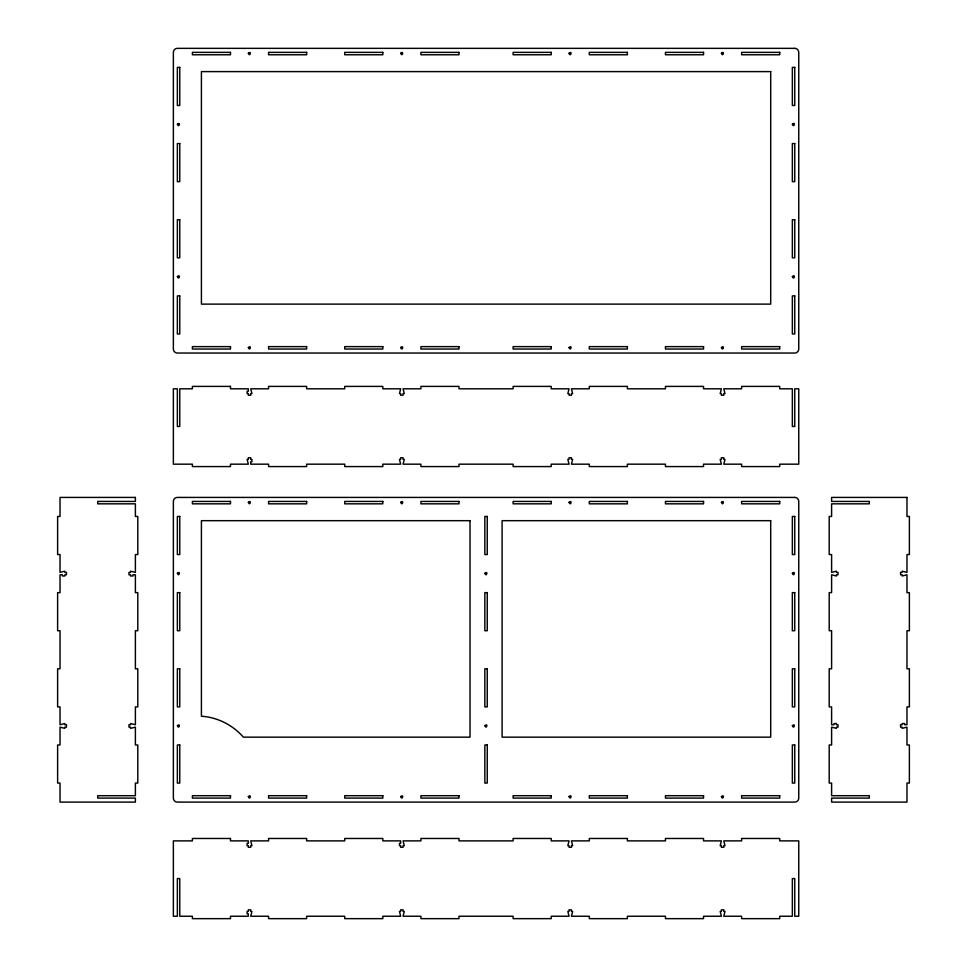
<?xml version="1.0" encoding="UTF-8"?>
<svg xmlns="http://www.w3.org/2000/svg" width="967" height="967" viewBox="0 0 967 967"><rect width="100%" height="100%" fill="white"/><g stroke="black" fill="none" stroke-linecap="round" stroke-linejoin="round"><path stroke-width="1.45" d="M177.408 124.211C178.871 128.804 180.974 120.972 177.408 124.211M177.408 276.55C178.871 281.143 180.974 273.31 177.408 276.55M177.408 573.286C178.871 577.879 180.974 570.034 177.408 573.286M248.362 53.245C249.837 57.839 251.94 50.006 248.362 53.245M177.408 725.625C178.871 730.218 180.974 722.385 177.408 725.625M248.362 347.516C249.837 352.109 251.94 344.264 248.362 347.516M248.362 502.32C249.837 506.913 251.94 499.081 248.362 502.32M248.362 796.578C249.837 801.172 251.94 793.339 248.362 796.578M400.701 53.245C402.175 57.839 404.279 50.006 400.701 53.245M400.701 347.516C402.175 352.109 404.279 344.264 400.701 347.516M400.701 502.32C402.175 506.913 404.279 499.081 400.701 502.32M400.701 796.578C402.175 801.172 404.279 793.339 400.701 796.578M484.89 573.286C486.365 577.879 488.468 570.034 484.89 573.286M569.08 53.245C570.554 57.839 572.657 50.006 569.08 53.245M484.89 725.625C486.365 730.218 488.468 722.385 484.89 725.625M569.08 347.516C570.554 352.109 572.657 344.264 569.08 347.516M569.08 502.32C570.554 506.913 572.657 499.081 569.08 502.32M569.08 796.578C570.554 801.172 572.657 793.339 569.08 796.578M721.43 53.245C722.893 57.839 724.996 50.006 721.43 53.245M721.43 347.516C722.893 352.109 724.996 344.264 721.43 347.516M721.43 502.32C722.893 506.913 724.996 499.081 721.43 502.32M792.384 124.211C793.859 128.804 795.962 120.972 792.384 124.211M721.43 796.578C722.893 801.172 724.996 793.339 721.43 796.578M792.384 276.55C793.859 281.143 795.962 273.31 792.384 276.55M792.384 573.286C793.859 577.879 795.962 570.034 792.384 573.286M792.384 725.625C793.859 730.218 795.962 722.385 792.384 725.625M794.753 48.35L177.36 48.35A4.013 4.013 0 0 0 173.359 52.363L173.359 349.027A4.013 4.013 0 0 0 177.36 353.04L794.753 353.04A4.013 4.013 0 0 0 798.754 349.027L798.754 52.363A4.013 4.013 0 0 0 794.753 48.35M230.484 52.363L192.397 52.363L192.397 54.768L230.484 54.768L230.484 52.363M306.648 52.363L268.572 52.363L268.572 54.768L306.648 54.768L306.648 52.363M382.823 52.363L344.736 52.363L344.736 54.768L382.823 54.768L382.823 52.363M458.999 52.363L420.911 52.363L420.911 54.768L458.999 54.768L458.999 52.363M551.202 52.363L513.114 52.363L513.114 54.768L551.202 54.768L551.202 52.363M627.378 52.363L589.29 52.363L589.29 54.768L627.378 54.768L627.378 52.363M703.541 52.363L665.453 52.363L665.453 54.768L703.541 54.768L703.541 52.363M779.716 52.363L741.629 52.363L741.629 54.768L779.716 54.768L779.716 52.363M179.765 67.388L177.36 67.388L177.36 105.476L179.765 105.476L179.765 67.388M794.753 67.388L792.348 67.388L792.348 105.476L794.753 105.476L794.753 67.388M770.699 71.606L201.414 71.606L201.414 304.121L770.699 304.121L770.699 71.606M179.765 143.563L177.36 143.563L177.36 181.651L179.765 181.651L179.765 143.563M794.753 143.563L792.348 143.563L792.348 181.651L794.753 181.651L794.753 143.563M179.765 219.739L177.36 219.739L177.36 257.814L179.765 257.814L179.765 219.739M794.753 219.739L792.348 219.739L792.348 257.814L794.753 257.814L794.753 219.739M179.765 295.902L177.36 295.902L177.36 333.99L179.765 333.99L179.765 295.902M794.753 295.902L792.348 295.902L792.348 333.99L794.753 333.99L794.753 295.902M230.484 346.621L192.397 346.621L192.397 349.027L230.484 349.027L230.484 346.621M306.648 346.621L268.572 346.621L268.572 349.027L306.648 349.027L306.648 346.621M382.823 346.621L344.736 346.621L344.736 349.027L382.823 349.027L382.823 346.621M458.999 346.621L420.911 346.621L420.911 349.027L458.999 349.027L458.999 346.621M551.202 346.621L513.114 346.621L513.114 349.027L551.202 349.027L551.202 346.621M627.378 346.621L589.29 346.621L589.29 349.027L627.378 349.027L627.378 346.621M703.541 346.621L665.453 346.621L665.453 349.027L703.541 349.027L703.541 346.621M779.716 346.621L741.629 346.621L741.629 349.027L779.716 349.027L779.716 346.621M230.484 386.401L192.397 386.401L192.397 388.807L179.765 388.807L179.765 426.483L177.36 426.483L177.36 388.807L173.359 388.807L173.359 464.172L192.397 464.172L192.397 466.577L230.484 466.577L230.484 464.172L248.326 464.172L247.117 459.361L248.326 459.361L248.326 457.754L250.731 457.754L250.731 459.361L251.928 459.361L251.928 461.767L250.731 461.767L250.731 464.172L268.572 464.172L268.572 466.577L306.648 466.577L306.648 464.172L344.736 464.172L344.736 466.577L382.823 466.577L382.823 464.172L400.664 464.172L399.468 459.361L400.664 459.361L400.664 457.754L403.07 457.754L403.07 459.361L404.279 459.361L403.07 464.172L420.911 464.172L420.911 466.577L458.999 466.577L458.999 464.172L513.114 464.172L513.114 466.577L551.202 466.577L551.202 464.172L569.043 464.172L567.834 459.361L569.043 459.361L569.043 457.754L571.449 457.754L571.449 459.361L572.645 459.361L571.449 464.172L589.29 464.172L589.29 466.577L627.378 466.577L627.378 464.172L665.453 464.172L665.453 466.577L703.541 466.577L703.541 464.172L721.382 464.172L720.185 459.361L721.382 459.361L721.382 457.754L723.787 457.754L723.787 459.361L724.996 459.361L723.787 464.172L741.629 464.172L741.629 466.577L779.716 466.577L779.716 464.172L798.754 464.172L798.754 388.807L794.753 388.807L794.753 426.483L792.348 426.483L792.348 388.807L779.716 388.807L779.716 386.401L741.629 386.401L741.629 388.807L723.787 388.807L724.996 393.617L723.787 393.617L723.787 395.213L721.382 395.213L721.382 393.617L720.185 393.617L721.382 388.807L703.541 388.807L703.541 386.401L665.453 386.401L665.453 388.807L627.378 388.807L627.378 386.401L589.29 386.401L589.29 388.807L571.449 388.807L572.645 393.617L571.449 393.617L571.449 395.213L569.043 395.213L569.043 393.617L567.834 393.617L569.043 388.807L551.202 388.807L551.202 386.401L513.114 386.401L513.114 388.807L458.999 388.807L458.999 386.401L420.911 386.401L420.911 388.807L403.07 388.807L404.279 393.617L403.07 393.617L403.07 395.213L400.664 395.213L400.664 393.617L399.468 393.617L400.664 388.807L382.823 388.807L382.823 386.401L344.736 386.401L344.736 388.807L306.648 388.807L306.648 386.401L268.572 386.401L268.572 388.807L250.731 388.807L251.928 393.617L250.731 393.617L250.731 395.213L248.326 395.213L248.326 393.617L247.117 393.617L247.117 391.212L248.326 391.212L248.326 388.807L230.484 388.807L230.484 386.401M135.392 497.425L60.027 497.425L60.027 516.463L57.621 516.463L57.621 554.55L60.027 554.55L60.027 572.391L64.837 571.183L64.837 572.391L66.445 572.391L66.445 574.797L64.837 574.797L64.837 575.994L62.432 575.994L62.432 574.797L60.027 574.797L60.027 592.638L57.621 592.638L57.621 630.726L60.027 630.726L60.027 668.801L57.621 668.801L57.621 706.889L60.027 706.889L60.027 724.73L64.837 723.534L64.837 724.73L66.445 724.73L66.445 727.136L64.837 727.136L64.837 728.344L60.027 727.136L60.027 744.977L57.621 744.977L57.621 783.065L60.027 783.065L60.027 802.102L135.392 802.102L135.392 798.101L97.703 798.101L97.703 795.696L135.392 795.696L135.392 783.065L137.797 783.065L137.797 744.977L135.392 744.977L135.392 727.136L130.581 728.344L130.581 727.136L128.974 727.136L128.974 724.73L130.581 724.73L130.581 723.534L135.392 724.73L135.392 706.889L137.797 706.889L137.797 668.801L135.392 668.801L135.392 630.726L137.797 630.726L137.797 592.638L135.392 592.638L135.392 574.797L132.987 574.797L132.987 575.994L130.581 575.994L130.581 574.797L128.974 574.797L128.974 572.391L130.581 572.391L130.581 571.183L135.392 572.391L135.392 554.55L137.797 554.55L137.797 516.463L135.392 516.463L135.392 503.831L97.703 503.831L97.703 501.426L135.392 501.426L135.392 497.425M794.753 497.425L177.36 497.425A4.013 4.013 0 0 0 173.359 501.426L173.359 798.101A4.013 4.013 0 0 0 177.36 802.102L794.753 802.102A4.013 4.013 0 0 0 798.754 798.101L798.754 501.426A4.013 4.013 0 0 0 794.753 497.425M906.973 497.425L831.608 497.425L831.608 501.426L869.297 501.426L869.297 503.831L831.608 503.831L831.608 516.463L829.202 516.463L829.202 554.55L831.608 554.55L831.608 572.391L836.419 571.183L836.419 572.391L838.026 572.391L838.026 574.797L836.419 574.797L836.419 575.994L831.608 574.797L831.608 592.638L829.202 592.638L829.202 630.726L831.608 630.726L831.608 668.801L829.202 668.801L829.202 706.889L831.608 706.889L831.608 724.73L834.013 724.73L834.013 723.534L836.419 723.534L836.419 724.73L838.026 724.73L838.026 727.136L836.419 727.136L836.419 728.344L831.608 727.136L831.608 744.977L829.202 744.977L829.202 783.065L831.608 783.065L831.608 795.696L869.297 795.696L869.297 798.101L831.608 798.101L831.608 802.102L906.973 802.102L906.973 783.065L909.379 783.065L909.379 744.977L906.973 744.977L906.973 727.136L902.163 728.344L902.163 727.136L900.555 727.136L900.555 724.73L902.163 724.73L902.163 723.534L904.568 723.534L904.568 724.73L906.973 724.73L906.973 706.889L909.379 706.889L909.379 668.801L906.973 668.801L906.973 630.726L909.379 630.726L909.379 592.638L906.973 592.638L906.973 574.797L902.163 575.994L902.163 574.797L900.555 574.797L900.555 572.391L902.163 572.391L902.163 571.183L906.973 572.391L906.973 554.55L909.379 554.55L909.379 516.463L906.973 516.463L906.973 497.425M230.484 501.426L192.397 501.426L192.397 503.831L230.484 503.831L230.484 501.426M306.648 501.426L268.572 501.426L268.572 503.831L306.648 503.831L306.648 501.426M382.823 501.426L344.736 501.426L344.736 503.831L382.823 503.831L382.823 501.426M458.999 501.426L420.911 501.426L420.911 503.831L458.999 503.831L458.999 501.426M551.202 501.426L513.114 501.426L513.114 503.831L551.202 503.831L551.202 501.426M627.378 501.426L589.29 501.426L589.29 503.831L627.378 503.831L627.378 501.426M703.541 501.426L665.453 501.426L665.453 503.831L703.541 503.831L703.541 501.426M779.716 501.426L741.629 501.426L741.629 503.831L779.716 503.831L779.716 501.426M179.765 516.463L177.36 516.463L177.36 554.55L179.765 554.55L179.765 516.463M487.259 516.463L484.854 516.463L484.854 554.55L487.259 554.55L487.259 516.463M794.753 516.463L792.348 516.463L792.348 554.55L794.753 554.55L794.753 516.463M470.022 520.669L201.414 520.669L201.414 716.245C217.406 717.2 232.938 725.105 243.358 737.156L470.022 737.156L470.022 520.669M770.699 520.669L502.091 520.669L502.091 737.156L770.699 737.156L770.699 520.669M179.765 592.638L177.36 592.638L177.36 630.726L179.765 630.726L179.765 592.638M487.259 592.638L484.854 592.638L484.854 630.726L487.259 630.726L487.259 592.638M794.753 592.638L792.348 592.638L792.348 630.726L794.753 630.726L794.753 592.638M179.765 668.801L177.36 668.801L177.36 706.889L179.765 706.889L179.765 668.801M487.259 668.801L484.854 668.801L484.854 706.889L487.259 706.889L487.259 668.801M794.753 668.801L792.348 668.801L792.348 706.889L794.753 706.889L794.753 668.801M179.765 744.977L177.36 744.977L177.36 783.065L179.765 783.065L179.765 744.977M487.259 744.977L484.854 744.977L484.854 783.065L487.259 783.065L487.259 744.977M794.753 744.977L792.348 744.977L792.348 783.065L794.753 783.065L794.753 744.977M230.484 795.696L192.397 795.696L192.397 798.101L230.484 798.101L230.484 795.696M306.648 795.696L268.572 795.696L268.572 798.101L306.648 798.101L306.648 795.696M382.823 795.696L344.736 795.696L344.736 798.101L382.823 798.101L382.823 795.696M458.999 795.696L420.911 795.696L420.911 798.101L458.999 798.101L458.999 795.696M551.202 795.696L513.114 795.696L513.114 798.101L551.202 798.101L551.202 795.696M627.378 795.696L589.29 795.696L589.29 798.101L627.378 798.101L627.378 795.696M703.541 795.696L665.453 795.696L665.453 798.101L703.541 798.101L703.541 795.696M779.716 795.696L741.629 795.696L741.629 798.101L779.716 798.101L779.716 795.696M230.484 838.474L192.397 838.474L192.397 840.879L173.359 840.879L173.359 916.245L177.36 916.245L177.36 878.556L179.765 878.556L179.765 916.245L192.397 916.245L192.397 918.65L230.484 918.65L230.484 916.245L248.326 916.245L248.326 913.839L247.117 913.839L247.117 911.434L248.326 911.434L248.326 909.826L250.731 909.826L250.731 911.434L251.928 911.434L250.731 916.245L268.572 916.245L268.572 918.65L306.648 918.65L306.648 916.245L344.736 916.245L344.736 918.65L382.823 918.65L382.823 916.245L400.664 916.245L399.468 911.434L400.664 911.434L400.664 909.826L403.07 909.826L403.07 911.434L404.279 911.434L403.07 916.245L420.911 916.245L420.911 918.65L458.999 918.65L458.999 916.245L513.114 916.245L513.114 918.65L551.202 918.65L551.202 916.245L569.043 916.245L567.834 911.434L569.043 911.434L569.043 909.826L571.449 909.826L571.449 911.434L572.645 911.434L571.449 916.245L589.29 916.245L589.29 918.65L627.378 918.65L627.378 916.245L665.453 916.245L665.453 918.65L703.541 918.65L703.541 916.245L721.382 916.245L720.185 911.434L721.382 911.434L721.382 909.826L723.787 909.826L723.787 911.434L724.996 911.434L723.787 916.245L741.629 916.245L741.629 918.65L779.716 918.65L779.716 916.245L792.348 916.245L792.348 878.556L794.753 878.556L794.753 916.245L798.754 916.245L798.754 840.879L779.716 840.879L779.716 838.474L741.629 838.474L741.629 840.879L723.787 840.879L724.996 845.69L723.787 845.69L723.787 847.285L721.382 847.285L721.382 845.69L720.185 845.69L721.382 840.879L703.541 840.879L703.541 838.474L665.453 838.474L665.453 840.879L627.378 840.879L627.378 838.474L589.29 838.474L589.29 840.879L571.449 840.879L572.645 845.69L571.449 845.69L571.449 847.285L569.043 847.285L569.043 845.69L567.834 845.69L569.043 840.879L551.202 840.879L551.202 838.474L513.114 838.474L513.114 840.879L458.999 840.879L458.999 838.474L420.911 838.474L420.911 840.879L403.07 840.879L404.279 845.69L403.07 845.69L403.07 847.285L400.664 847.285L400.664 845.69L399.468 845.69L399.468 843.284L400.664 843.284L400.664 840.879L382.823 840.879L382.823 838.474L344.736 838.474L344.736 840.879L306.648 840.879L306.648 838.474L268.572 838.474L268.572 840.879L250.731 840.879L251.928 845.69L250.731 845.69L250.731 847.285L248.326 847.285L248.326 845.69L247.117 845.69L247.117 843.284L248.326 843.284L248.326 840.879L230.484 840.879L230.484 838.474"/></g></svg>
